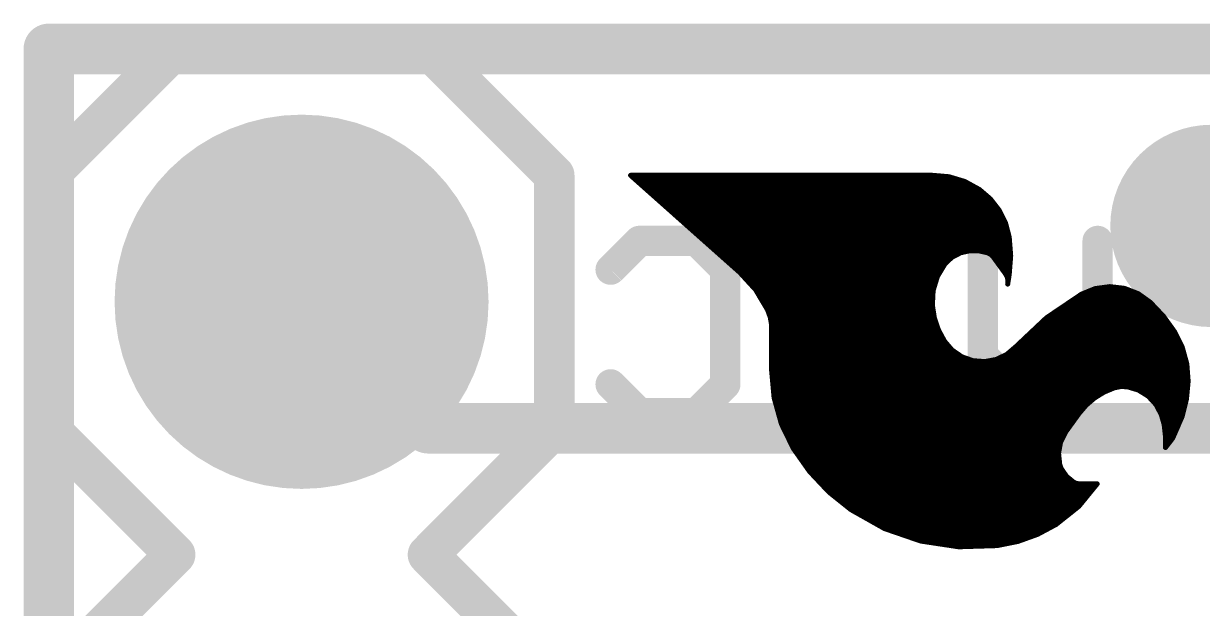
# Model space of a CAD drawing. Extents: x -24.9 to 10.3, y -14 to 10.3.
# Drawn here: x -0.13 to 5.8, y 7.35 to 10.29 of the extents above; entities that cross this region are included whole.
import ezdxf

# ---------------------------------------------------------------- set-up
doc = ezdxf.new("R2010")
doc.units = 0
for name, color, linetype in [('1', 12, 'CONTINUOUS'), ('16', 132, 'CONTINUOUS'), ('17', 110, 'CONTINUOUS'), ('18', 110, 'CONTINUOUS'), ('20', 53, 'CONTINUOUS'), ('21', 41, 'CONTINUOUS'), ('22', 40, 'CONTINUOUS'), ('23', 53, 'CONTINUOUS'), ('51', 53, 'CONTINUOUS')]:
    doc.layers.add(name, color=color, linetype=linetype)

# ---------------------------------------------------------------- blocks, each defined once
blk = doc.blocks.new('RECT')
blk.add_solid([(-0.5, -0.5), (0.5, -0.5), (-0.5, 0.5), (0.5, 0.5)])
blk = doc.blocks.new('ROUNDP')
at = {"const_width": 0.5}
blk.add_lwpolyline([(0, -0.25, 1), (0, 0.25, 1), (0, -0.25)], format="xyb", dxfattribs=at)
blk = doc.blocks.new('ROUNDV')
at = {"const_width": 0.5}
blk.add_lwpolyline([(0, -0.25, 1), (0, 0.25, 1), (0, -0.25)], format="xyb", dxfattribs=at)

msp = doc.modelspace()

# ---------------------------------------------------------------- linework, layer by layer
at = {"layer": '1', "const_width": 0.254}
for points in [[(0, 0), (0, 10.16)], [(0, 10.16), (10.16, 10.16)], [(1.905, 8.255), (1.27, 8.89)], [(6.985, 8.255), (1.905, 8.255)]]:
    msp.add_lwpolyline(points, dxfattribs=at)
at = {"layer": '1', "const_width": 0.127}
for points in [[(0.0635, 10.16, 1), (-0.0635, 10.16)], [(0, 10.2235, 1), (0, 10.0965)], [(1.3149, 8.9349, 1), (1.2251, 8.8451)], [(1.905, 8.3185, 1), (1.905, 8.1915)], [(1.8601, 8.2101, 1), (1.9499, 8.2999)]]:
    msp.add_lwpolyline(points, format="xyb", dxfattribs=at)
at = {"layer": '16', "const_width": 0.254}
for points in [[(0, 0), (0, 10.16)], [(0, 10.16), (10.16, 10.16)]]:
    msp.add_lwpolyline(points, dxfattribs=at)
at = {"layer": '16', "const_width": 0.127}
for points in [[(0.0635, 10.16, 1), (-0.0635, 10.16)], [(0, 10.2235, 1), (0, 10.0965)]]:
    msp.add_lwpolyline(points, format="xyb", dxfattribs=at)
at = {"layer": '20', "const_width": 0.2032}
for points in [[(10.16, 10.16), (0, 10.16)], [(0, 10.16), (0, 0)]]:
    msp.add_lwpolyline(points, dxfattribs=at)
at = {"layer": '20', "const_width": 0.1016}
for points in [[(0, 10.2108, 1), (0, 10.1092)], [(0.0508, 10.16, 1), (-0.0508, 10.16)]]:
    msp.add_lwpolyline(points, format="xyb", dxfattribs=at)
at = {"layer": '21'}
for points, const_width in [([(0, 9.525), (0.635, 10.16)], 0.2032), ([(0.635, 10.16), (1.905, 10.16)], 0.2032), ([(1.905, 10.16), (2.54, 9.525)], 0.2032), ([(0, 8.255), (0, 9.525)], 0.2032), ([(2.54, 9.525), (2.54, 8.255)], 0.2032), ([(4.4399, 9.5249), (2.9235, 9.5249)], 0.0254), ([(2.9235, 9.5249), (3.4722, 9.0373)], 0.0254), ([(2.952, 9.4996), (4.584, 9.4996)], 0.0254), ([(2.9806, 9.4742), (4.6389, 9.4742)], 0.0254), ([(4.523, 9.5179), (4.4399, 9.5249)], 0.0254), ([(4.6029, 9.4939), (4.523, 9.5179)], 0.0254), ([(4.6761, 9.4538), (4.6029, 9.4939)], 0.0254), ([(3.0091, 9.4488), (4.682, 9.4488)], 0.0254), ([(3.0377, 9.4234), (4.7117, 9.4234)], 0.0254), ([(4.7311, 9.4068), (4.6761, 9.4538)], 0.0254), ([(4.7755, 9.3498), (4.7311, 9.4068)], 0.0254), ([(3.0663, 9.398), (4.738, 9.398)], 0.0254), ([(3.0949, 9.3726), (4.7578, 9.3726)], 0.0254), ([(4.8076, 9.285), (4.7755, 9.3498)], 0.0254), ([(3.1235, 9.3472), (4.7768, 9.3472)], 0.0254), ([(3.152, 9.3218), (4.7894, 9.3218)], 0.0254), ([(3.1806, 9.2964), (4.802, 9.2964)], 0.0254), ([(3.2092, 9.271), (4.8113, 9.271)], 0.0254), ([(3.2378, 9.2456), (4.818, 9.2456)], 0.0254), ([(4.826, 9.2151), (4.8076, 9.285)], 0.0254), ([(3.2664, 9.2202), (4.8247, 9.2202)], 0.0254), ([(3.295, 9.1948), (4.8276, 9.1948)], 0.0254), ([(4.8334, 9.1211), (4.826, 9.2151)], 0.0254), ([(3.3235, 9.1694), (4.8296, 9.1694)], 0.0254), ([(3.3521, 9.144), (4.6167, 9.144)], 0.0254), ([(3.3807, 9.1186), (4.5476, 9.1186)], 0.0254), ([(4.5034, 9.0804), (4.5388, 9.1141)], 0.0254), ([(4.5388, 9.1141), (4.5822, 9.1363)], 0.0254), ([(4.5822, 9.1363), (4.6267, 9.1462)], 0.0254), ([(4.6267, 9.1462), (4.6723, 9.1462)], 0.0254), ([(4.6723, 9.1462), (4.7168, 9.1363)], 0.0254), ([(4.6823, 9.144), (4.8316, 9.144)], 0.0254), ([(4.7168, 9.1363), (4.7339, 9.1273)], 0.0254), ([(4.7339, 9.1273), (4.7473, 9.1135)], 0.0254), ([(4.7423, 9.1186), (4.8332, 9.1186)], 0.0254), ([(4.7473, 9.1135), (4.8082, 9.0296)], 0.0254), ([(4.826, 9.0271), (4.8334, 9.1211)], 0.0254), ([(3.4093, 9.0932), (4.5168, 9.0932)], 0.0254), ([(3.4379, 9.0678), (4.4958, 9.0678)], 0.0254), ([(4.4652, 9.017), (4.5034, 9.0804)], 0.0254), ([(4.762, 9.0932), (4.8312, 9.0932)], 0.0254), ([(4.7805, 9.0678), (4.8292, 9.0678)], 0.0254), ([(3.4665, 9.0424), (4.4805, 9.0424)], 0.0254), ([(3.4722, 9.0373), (3.5517, 8.9505)], 0.0254), ([(3.4908, 9.017), (4.4652, 9.017)], 0.0254), ([(4.4436, 8.9462), (4.4652, 9.017)], 0.0254), ([(4.7989, 9.0424), (4.8272, 9.0424)], 0.0254), ([(4.8082, 9.0296), (4.8166, 9.0139)], 0.0254), ([(4.815, 9.017), (4.8244, 9.017)], 0.0254), ([(4.8166, 9.0139), (4.8201, 8.9965)], 0.0254), ([(4.8184, 8.9788), (4.826, 9.0271)], 0.0254), ([(4.8201, 8.9965), (4.8184, 8.9788)], 0.0254), ([(3.5141, 8.9916), (4.4574, 8.9916)], 0.0254), ([(3.5373, 8.9662), (4.4497, 8.9662)], 0.0254), ([(3.5517, 8.9505), (3.6119, 8.8493)], 0.0254), ([(3.5575, 8.9408), (4.4433, 8.9408)], 0.0254), ([(4.4399, 8.8722), (4.4436, 8.9462)], 0.0254), ([(4.8196, 8.9916), (4.8204, 8.9916)], 0.0254), ([(5.2579, 8.956), (5.1892, 8.928)], 0.0254), ([(5.2207, 8.9408), (5.4478, 8.9408)], 0.0254), ([(5.3314, 8.9659), (5.2579, 8.956)], 0.0254), ([(5.4051, 8.9573), (5.3314, 8.9659)], 0.0254), ([(5.4743, 8.9305), (5.4051, 8.9573)], 0.0254), ([(3.5726, 8.9154), (4.442, 8.9154)], 0.0254), ([(3.5877, 8.89), (4.4408, 8.89)], 0.0254), ([(5.1892, 8.928), (5.0134, 8.8094)], 0.0254), ([(5.1329, 8.89), (5.5311, 8.89)], 0.0254), ([(5.1705, 8.9154), (5.4955, 8.9154)], 0.0254), ([(5.5347, 8.8874), (5.4743, 8.9305)], 0.0254), ([(5.6006, 8.8178), (5.5347, 8.8874)], 0.0254), ([(3.6028, 8.8646), (4.4411, 8.8646)], 0.0254), ([(3.6119, 8.8493), (3.6254, 8.8121)], 0.0254), ([(3.6156, 8.8392), (4.4452, 8.8392)], 0.0254), ([(4.45, 8.8089), (4.4399, 8.8722)], 0.0254), ([(5.0576, 8.8392), (5.5803, 8.8392)], 0.0254), ([(5.0952, 8.8646), (5.5563, 8.8646)], 0.0254), ([(5.6566, 8.7401), (5.6006, 8.8178)], 0.0254), ([(3.6247, 8.8138), (4.4492, 8.8138)], 0.0254), ([(3.6254, 8.8121), (3.6322, 8.7731)], 0.0254), ([(3.6295, 8.7884), (4.4569, 8.7884)], 0.0254), ([(3.6322, 8.7731), (3.6322, 8.5445)], 0.0254), ([(3.6322, 8.763), (4.4655, 8.763)], 0.0254), ([(4.4705, 8.7482), (4.45, 8.8089)], 0.0254), ([(5.0134, 8.8094), (4.859, 8.6639)], 0.0254), ([(4.9642, 8.763), (5.6401, 8.763)], 0.0254), ([(4.9911, 8.7884), (5.6218, 8.7884)], 0.0254), ([(5.0199, 8.8138), (5.6035, 8.8138)], 0.0254), ([(3.6322, 8.7376), (4.4762, 8.7376)], 0.0254), ([(3.6322, 8.7122), (4.4899, 8.7122)], 0.0254), ([(4.5009, 8.6918), (4.4705, 8.7482)], 0.0254), ([(4.9103, 8.7122), (5.6705, 8.7122)], 0.0254), ([(4.9372, 8.7376), (5.6578, 8.7376)], 0.0254), ([(5.6954, 8.6621), (5.6566, 8.7401)], 0.0254), ([(3.6322, 8.6868), (4.5052, 8.6868)], 0.0254), ([(3.6322, 8.6614), (4.527, 8.6614)], 0.0254), ([(4.5394, 8.647), (4.5009, 8.6918)], 0.0254), ([(4.5881, 8.6136), (4.5394, 8.647)], 0.0254), ([(4.859, 8.6639), (4.8141, 8.6256)], 0.0254), ([(4.8561, 8.6614), (5.6956, 8.6614)], 0.0254), ([(4.8833, 8.6868), (5.6831, 8.6868)], 0.0254), ([(5.7186, 8.5781), (5.6954, 8.6621)], 0.0254), ([(3.6322, 8.636), (4.5554, 8.636)], 0.0254), ([(3.6322, 8.6106), (4.5966, 8.6106)], 0.0254), ([(3.6322, 8.5852), (5.7166, 8.5852)], 0.0254), ([(4.6438, 8.594), (4.5881, 8.6136)], 0.0254), ([(4.7027, 8.5894), (4.6438, 8.594)], 0.0254), ([(4.7607, 8.6001), (4.7027, 8.5894)], 0.0254), ([(4.8141, 8.6256), (4.7607, 8.6001)], 0.0254), ([(4.7827, 8.6106), (5.7096, 8.6106)], 0.0254), ([(4.8263, 8.636), (5.7026, 8.636)], 0.0254), ([(5.7252, 8.4912), (5.7186, 8.5781)], 0.0254), ([(3.6322, 8.5598), (5.72, 8.5598)], 0.0254), ([(3.6322, 8.5445), (3.6446, 8.4082)], 0.0254), ([(3.6331, 8.5344), (5.7219, 8.5344)], 0.0254), ([(3.6354, 8.509), (5.7238, 8.509)], 0.0254), ([(3.6377, 8.4836), (5.7245, 8.4836)], 0.0254), ([(5.3543, 8.4581), (5.387, 8.4646)], 0.0254), ([(5.387, 8.4646), (5.4204, 8.4632)], 0.0254), ([(5.4204, 8.4632), (5.4754, 8.4466)], 0.0254), ([(5.7167, 8.4012), (5.7252, 8.4912)], 0.0254), ([(3.6401, 8.4582), (5.3548, 8.4582)], 0.0254), ([(3.6424, 8.4328), (5.2966, 8.4328)], 0.0254), ([(3.6446, 8.4082), (3.6814, 8.2763)], 0.0254), ([(3.6448, 8.4074), (5.2555, 8.4074)], 0.0254), ([(5.2129, 8.371), (5.2553, 8.4073)], 0.0254), ([(5.2553, 8.4073), (5.3028, 8.4366)], 0.0254), ([(5.3028, 8.4366), (5.3543, 8.4581)], 0.0254), ([(5.437, 8.4582), (5.7221, 8.4582)], 0.0254), ([(5.4754, 8.4466), (5.5243, 8.4163)], 0.0254), ([(5.4977, 8.4328), (5.7197, 8.4328)], 0.0254), ([(5.5243, 8.4163), (5.5635, 8.3743)], 0.0254), ([(5.5326, 8.4074), (5.7172, 8.4074)], 0.0254), ([(5.6947, 8.3134), (5.7167, 8.4012)], 0.0254), ([(0, 8.255), (0.635, 7.62)], 0.2032), ([(1.905, 7.62), (2.54, 8.255)], 0.2032), ([(3.6519, 8.382), (5.2258, 8.382)], 0.0254), ([(3.659, 8.3566), (5.2006, 8.3566)], 0.0254), ([(5.1765, 8.3286), (5.2129, 8.371)], 0.0254), ([(5.5563, 8.382), (5.7119, 8.382)], 0.0254), ([(5.5635, 8.3743), (5.5905, 8.3235)], 0.0254), ([(5.5729, 8.3566), (5.7055, 8.3566)], 0.0254), ([(3.6661, 8.3312), (5.1787, 8.3312)], 0.0254), ([(3.6732, 8.3058), (5.16, 8.3058)], 0.0254), ([(5.1105, 8.2372), (5.1765, 8.3286)], 0.0254), ([(5.5864, 8.3312), (5.6992, 8.3312)], 0.0254), ([(5.5905, 8.3235), (5.605, 8.2723)], 0.0254), ([(5.5955, 8.3058), (5.6913, 8.3058)], 0.0254), ([(5.6693, 8.2549), (5.6845, 8.2905)], 0.0254), ([(5.6845, 8.2905), (5.6947, 8.3134)], 0.0254), ([(3.6803, 8.2804), (5.1417, 8.2804)], 0.0254), ([(3.6814, 8.2763), (3.7414, 8.1533)], 0.0254), ([(3.6918, 8.255), (5.1234, 8.255)], 0.0254), ([(3.7042, 8.2296), (5.1066, 8.2296)], 0.0254), ([(5.0843, 8.1859), (5.1105, 8.2372)], 0.0254), ([(5.6027, 8.2804), (5.6802, 8.2804)], 0.0254), ([(5.605, 8.2723), (5.6109, 8.2194)], 0.0254), ([(5.6069, 8.255), (5.6693, 8.255)], 0.0254), ([(5.6098, 8.2296), (5.6582, 8.2296)], 0.0254), ([(5.6472, 8.2045), (5.6693, 8.2549)], 0.0254), ([(3.7166, 8.2042), (5.0936, 8.2042)], 0.0254), ([(3.729, 8.1788), (5.083, 8.1788)], 0.0254), ([(5.0739, 8.1293), (5.0843, 8.1859)], 0.0254), ([(5.6109, 8.2194), (5.6109, 8.1584)], 0.0254), ([(5.6109, 8.2042), (5.647, 8.2042)], 0.0254), ([(5.6109, 8.1788), (5.6272, 8.1788)], 0.0254), ([(5.6134, 8.161), (5.6472, 8.2045)], 0.0254), ([(3.7414, 8.1534), (5.0783, 8.1534)], 0.0254), ([(3.7414, 8.1533), (3.8231, 8.0376)], 0.0254), ([(3.7593, 8.128), (5.074, 8.128)], 0.0254), ([(5.08, 8.0721), (5.0739, 8.1293)], 0.0254), ([(5.6109, 8.1585), (5.6134, 8.161)], 0.0254), ([(5.6109, 8.1584), (5.6109, 8.1585)], 0.0254), ([(3.7772, 8.1026), (5.0767, 8.1026)], 0.0254), ([(3.7951, 8.0772), (5.0795, 8.0772)], 0.0254), ([(3.8131, 8.0518), (5.0876, 8.0518)], 0.0254), ([(5.0876, 8.0517), (5.08, 8.0721)], 0.0254), ([(5.1144, 8.0128), (5.0876, 8.0517)], 0.0254), ([(3.8231, 8.0376), (3.9203, 7.9344)], 0.0254), ([(3.8336, 8.0264), (5.105, 8.0264)], 0.0254), ([(3.8576, 8.001), (5.1291, 8.001)], 0.0254), ([(5.1511, 7.9832), (5.1144, 8.0128)], 0.0254), ([(3.8815, 7.9756), (5.1784, 7.9756)], 0.0254), ([(3.9055, 7.9502), (5.2473, 7.9502)], 0.0254), ([(3.9203, 7.9344), (4.031, 7.846)], 0.0254), ([(5.1646, 7.9775), (5.1511, 7.9832)], 0.0254), ([(5.1791, 7.9755), (5.1646, 7.9775)], 0.0254), ([(5.1759, 7.8629), (5.268, 7.9755)], 0.0254), ([(5.268, 7.9755), (5.1791, 7.9755)], 0.0254), ([(3.9324, 7.9248), (5.2265, 7.9248)], 0.0254), ([(3.9642, 7.8994), (5.2058, 7.8994)], 0.0254), ([(3.996, 7.874), (5.185, 7.874)], 0.0254), ([(4.0277, 7.8486), (5.1579, 7.8486)], 0.0254), ([(4.031, 7.846), (4.1991, 7.7513)], 0.0254), ([(4.0715, 7.8232), (5.1261, 7.8232)], 0.0254), ([(5.0622, 7.7723), (5.1759, 7.8629)], 0.0254), ([(4.1166, 7.7978), (5.0942, 7.7978)], 0.0254), ([(4.1617, 7.7724), (5.0623, 7.7724)], 0.0254), ([(4.1991, 7.7513), (4.3815, 7.6885)], 0.0254), ([(4.9688, 7.7222), (5.0622, 7.7723)], 0.0254), ([(0, 6.985), (0.635, 7.62)], 0.2032), ([(1.905, 7.62), (2.54, 6.985)], 0.2032), ([(4.2116, 7.747), (5.0151, 7.747)], 0.0254), ([(4.2854, 7.7216), (4.9672, 7.7216)], 0.0254), ([(4.3592, 7.6962), (4.8964, 7.6962)], 0.0254), ([(4.3815, 7.6885), (4.5722, 7.6597)], 0.0254), ([(4.869, 7.6864), (4.9688, 7.7222)], 0.0254), ([(4.4986, 7.6708), (4.7907, 7.6708)], 0.0254), ([(4.5722, 7.6597), (4.765, 7.6657)], 0.0254), ([(4.765, 7.6657), (4.869, 7.6864)], 0.0254)]:
    msp.add_lwpolyline(points, dxfattribs=dict(at, const_width=const_width))
for points, const_width in [([(0.635, 10.2108, 1), (0.635, 10.1092)], 0.1016), ([(0.6709, 10.1241, 1), (0.5991, 10.1959)], 0.1016), ([(1.9409, 10.1959, 1), (1.8691, 10.1241)], 0.1016), ([(1.905, 10.1092, 1), (1.905, 10.2108)], 0.1016), ([(0.0508, 9.525, 1), (-0.0508, 9.525)], 0.1016), ([(-0.0359, 9.5609, 1), (0.0359, 9.4891)], 0.1016), ([(2.5908, 9.525, 1), (2.4892, 9.525)], 0.1016), ([(2.5041, 9.4891, 1), (2.5759, 9.5609)], 0.1016), ([(2.9235, 9.5313, 1), (2.9235, 9.5186)], 0.0127), ([(4.4399, 9.5186, 1), (4.4399, 9.5313)], 0.0127), ([(2.9277, 9.5296, 1), (2.9193, 9.5202)], 0.0127), ([(2.952, 9.506, 1), (2.952, 9.4933)], 0.0127), ([(2.9806, 9.4805, 1), (2.9806, 9.4679)], 0.0127), ([(4.4404, 9.5312, 1), (4.4394, 9.5186)], 0.0127), ([(4.5249, 9.524, 1), (4.5212, 9.5119)], 0.0127), ([(4.5225, 9.5116, 1), (4.5236, 9.5243)], 0.0127), ([(4.584, 9.4933, 1), (4.584, 9.506)], 0.0127), ([(4.606, 9.4995, 1), (4.5999, 9.4883)], 0.0127), ([(4.6011, 9.4878, 1), (4.6048, 9.5)], 0.0127), ([(4.6389, 9.4679, 1), (4.6389, 9.4805)], 0.0127), ([(3.0091, 9.4551, 1), (3.0091, 9.4425)], 0.0127), ([(3.0377, 9.4298, 1), (3.0377, 9.4171)], 0.0127), ([(4.6802, 9.4586, 1), (4.672, 9.449)], 0.0127), ([(4.673, 9.4482, 1), (4.6792, 9.4594)], 0.0127), ([(4.682, 9.4425, 1), (4.682, 9.4551)], 0.0127), ([(4.7117, 9.4171, 1), (4.7117, 9.4298)], 0.0127), ([(4.7361, 9.4107, 1), (4.7261, 9.4029)], 0.0127), ([(3.0663, 9.4043, 1), (3.0663, 9.3917)], 0.0127), ([(3.0949, 9.3789, 1), (3.0949, 9.3663)], 0.0127), ([(3.1235, 9.3536, 1), (3.1235, 9.3409)], 0.0127), ([(4.727, 9.402, 1), (4.7352, 9.4117)], 0.0127), ([(4.738, 9.3917, 1), (4.738, 9.4043)], 0.0127), ([(4.7578, 9.3663, 1), (4.7578, 9.3789)], 0.0127), ([(4.7812, 9.3526, 1), (4.7698, 9.347)], 0.0127), ([(4.7705, 9.3459, 1), (4.7805, 9.3537)], 0.0127), ([(4.7768, 9.3409, 1), (4.7768, 9.3536)], 0.0127), ([(3.152, 9.3281, 1), (3.152, 9.3155)], 0.0127), ([(3.1806, 9.3027, 1), (3.1806, 9.2901)], 0.0127), ([(4.7894, 9.3155, 1), (4.7894, 9.3281)], 0.0127), ([(4.802, 9.2901, 1), (4.802, 9.3027)], 0.0127), ([(3.2092, 9.2774, 1), (3.2092, 9.2647)], 0.0127), ([(3.2378, 9.2519, 1), (3.2378, 9.2393)], 0.0127), ([(4.8137, 9.2866, 1), (4.8014, 9.2834)], 0.0127), ([(4.8019, 9.2822, 1), (4.8133, 9.2878)], 0.0127), ([(4.8113, 9.2647, 1), (4.8113, 9.2774)], 0.0127), ([(4.818, 9.2393, 1), (4.818, 9.2519)], 0.0127), ([(3.2664, 9.2265, 1), (3.2664, 9.2139)], 0.0127), ([(3.295, 9.2012, 1), (3.295, 9.1885)], 0.0127), ([(4.8323, 9.2156, 1), (4.8197, 9.2146)], 0.0127), ([(4.8199, 9.2135, 1), (4.8321, 9.2167)], 0.0127), ([(4.8247, 9.2139, 1), (4.8247, 9.2265)], 0.0127), ([(4.8276, 9.1885, 1), (4.8276, 9.2012)], 0.0127), ([(3.3235, 9.1758, 1), (3.3235, 9.1631)], 0.0127), ([(3.3521, 9.1503, 1), (3.3521, 9.1377)], 0.0127), ([(3.3807, 9.125, 1), (3.3807, 9.1123)], 0.0127), ([(4.5359, 9.1197, 1), (4.5416, 9.1084)], 0.0127), ([(4.5431, 9.1095, 1), (4.5344, 9.1187)], 0.0127), ([(4.5476, 9.1123, 1), (4.5476, 9.125)], 0.0127), ([(4.5808, 9.1425, 1), (4.5836, 9.1301)], 0.0127), ([(4.5851, 9.1306, 1), (4.5793, 9.142)], 0.0127), ([(4.6167, 9.1377, 1), (4.6167, 9.1503)], 0.0127), ([(4.6267, 9.1526, 1), (4.6267, 9.1399)], 0.0127), ([(4.6281, 9.14, 1), (4.6253, 9.1524)], 0.0127), ([(4.6737, 9.1524, 1), (4.6709, 9.14)], 0.0127), ([(4.6723, 9.1399, 1), (4.6723, 9.1526)], 0.0127), ([(4.6823, 9.1503, 1), (4.6823, 9.1377)], 0.0127), ([(4.7198, 9.1419, 1), (4.7138, 9.1307)], 0.0127), ([(4.7154, 9.1301, 1), (4.7182, 9.1425)], 0.0127), ([(4.7384, 9.1317, 1), (4.7293, 9.1229)], 0.0127), ([(4.7309, 9.1217, 1), (4.7368, 9.1329)], 0.0127), ([(4.7423, 9.125, 1), (4.7423, 9.1123)], 0.0127), ([(4.7524, 9.1172, 1), (4.7422, 9.1098)], 0.0127), ([(4.7428, 9.1091, 1), (4.7518, 9.1179)], 0.0127), ([(4.8397, 9.1206, 1), (4.827, 9.1216)], 0.0127), ([(4.827, 9.1206, 1), (4.8397, 9.1216)], 0.0127), ([(4.8296, 9.1631, 1), (4.8296, 9.1758)], 0.0127), ([(4.8316, 9.1377, 1), (4.8316, 9.1503)], 0.0127), ([(4.8332, 9.1123, 1), (4.8332, 9.125)], 0.0127), ([(3.4093, 9.0996, 1), (3.4093, 9.0869)], 0.0127), ([(3.4379, 9.0741, 1), (3.4379, 9.0615)], 0.0127), ([(4.4958, 9.0615, 1), (4.4958, 9.0741)], 0.0127), ([(4.499, 9.085, 1), (4.5078, 9.0758)], 0.0127), ([(4.5088, 9.0771, 1), (4.498, 9.0837)], 0.0127), ([(4.5168, 9.0869, 1), (4.5168, 9.0996)], 0.0127), ([(4.762, 9.0996, 1), (4.762, 9.0869)], 0.0127), ([(4.7805, 9.0741, 1), (4.7805, 9.0615)], 0.0127), ([(4.8292, 9.0615, 1), (4.8292, 9.0741)], 0.0127), ([(4.8312, 9.0869, 1), (4.8312, 9.0996)], 0.0127), ([(3.4665, 9.0488, 1), (3.4665, 9.0361)], 0.0127), ([(3.4769, 9.0416, 1), (3.4675, 9.033)], 0.0127), ([(3.468, 9.0326, 1), (3.4764, 9.042)], 0.0127), ([(3.4908, 9.0234, 1), (3.4908, 9.0107)], 0.0127), ([(4.4597, 9.0203, 1), (4.4706, 9.0137)], 0.0127), ([(4.4713, 9.0151, 1), (4.4591, 9.0188)], 0.0127), ([(4.4652, 9.0107, 1), (4.4652, 9.0234)], 0.0127), ([(4.4805, 9.0361, 1), (4.4805, 9.0488)], 0.0127), ([(4.7989, 9.0488, 1), (4.7989, 9.0361)], 0.0127), ([(4.8138, 9.0326, 1), (4.8026, 9.0266)], 0.0127), ([(4.8031, 9.0259, 1), (4.8133, 9.0333)], 0.0127), ([(4.815, 9.0234, 1), (4.815, 9.0107)], 0.0127), ([(4.8228, 9.0152, 1), (4.8104, 9.0127)], 0.0127), ([(4.811, 9.0109, 1), (4.8222, 9.0169)], 0.0127), ([(4.8264, 8.9959, 1), (4.8138, 8.9971)], 0.0127), ([(4.8323, 9.0261, 1), (4.8197, 9.0281)], 0.0127), ([(4.8197, 9.0276, 1), (4.8323, 9.0266)], 0.0127), ([(4.8244, 9.0107, 1), (4.8244, 9.0234)], 0.0127), ([(4.8272, 9.0361, 1), (4.8272, 9.0488)], 0.0127), ([(3.5141, 8.9979, 1), (3.5141, 8.9853)], 0.0127), ([(3.5373, 8.9726, 1), (3.5373, 8.9599)], 0.0127), ([(3.5572, 8.9537, 1), (3.5463, 8.9473)], 0.0127), ([(3.5471, 8.9462, 1), (3.5564, 8.9548)], 0.0127), ([(3.5575, 8.9472, 1), (3.5575, 8.9345)], 0.0127), ([(4.4499, 8.9458, 1), (4.4372, 8.9465)], 0.0127), ([(4.4375, 8.948, 1), (4.4496, 8.9443)], 0.0127), ([(4.4433, 8.9345, 1), (4.4433, 8.9472)], 0.0127), ([(4.4497, 8.9599, 1), (4.4497, 8.9726)], 0.0127), ([(4.4574, 8.9853, 1), (4.4574, 8.9979)], 0.0127), ([(4.8121, 8.9798, 1), (4.8247, 8.9778)], 0.0127), ([(4.8121, 8.9794, 1), (4.8247, 8.9782)], 0.0127), ([(4.8196, 8.9979, 1), (4.8196, 8.9853)], 0.0127), ([(4.8139, 8.9952, 1), (4.8263, 8.9978)], 0.0127), ([(4.8204, 8.9853, 1), (4.8204, 8.9979)], 0.0127), ([(5.2207, 8.9472, 1), (5.2207, 8.9345)], 0.0127), ([(5.2571, 8.9623, 1), (5.2588, 8.9497)], 0.0127), ([(5.2603, 8.9501, 1), (5.2555, 8.9618)], 0.0127), ([(5.3322, 8.9722, 1), (5.3307, 8.9596)], 0.0127), ([(5.3323, 8.9596, 1), (5.3306, 8.9722)], 0.0127), ([(5.4074, 8.9632, 1), (5.4028, 8.9513)], 0.0127), ([(5.4044, 8.951, 1), (5.4059, 8.9636)], 0.0127), ([(5.4478, 8.9345, 1), (5.4478, 8.9472)], 0.0127), ([(3.5726, 8.9217, 1), (3.5726, 8.9091)], 0.0127), ([(3.5877, 8.8963, 1), (3.5877, 8.8837)], 0.0127), ([(4.4408, 8.8837, 1), (4.4408, 8.8963)], 0.0127), ([(4.442, 8.9091, 1), (4.442, 8.9217)], 0.0127), ([(5.1329, 8.8963, 1), (5.1329, 8.8837)], 0.0127), ([(5.1705, 8.9217, 1), (5.1705, 8.9091)], 0.0127), ([(5.1868, 8.9339, 1), (5.1916, 8.9221)], 0.0127), ([(5.1928, 8.9227, 1), (5.1856, 8.9333)], 0.0127), ([(5.478, 8.9357, 1), (5.4706, 8.9254)], 0.0127), ([(5.472, 8.9246, 1), (5.4766, 8.9365)], 0.0127), ([(5.4955, 8.9091, 1), (5.4955, 8.9217)], 0.0127), ([(5.5393, 8.8918, 1), (5.5301, 8.883)], 0.0127), ([(5.531, 8.8822, 1), (5.5384, 8.8926)], 0.0127), ([(5.5311, 8.8837, 1), (5.5311, 8.8963)], 0.0127), ([(3.6028, 8.871, 1), (3.6028, 8.8583)], 0.0127), ([(3.6179, 8.8515, 1), (3.6059, 8.8471)], 0.0127), ([(3.6064, 8.8461, 1), (3.6174, 8.8525)], 0.0127), ([(3.6156, 8.8455, 1), (3.6156, 8.8329)], 0.0127), ([(4.4462, 8.8732, 1), (4.4336, 8.8712)], 0.0127), ([(4.4336, 8.8725, 1), (4.4462, 8.8719)], 0.0127), ([(4.4411, 8.8583, 1), (4.4411, 8.871)], 0.0127), ([(4.4452, 8.8329, 1), (4.4452, 8.8455)], 0.0127), ([(5.0576, 8.8455, 1), (5.0576, 8.8329)], 0.0127), ([(5.0952, 8.871, 1), (5.0952, 8.8583)], 0.0127), ([(5.5563, 8.8583, 1), (5.5563, 8.871)], 0.0127), ([(5.5803, 8.8329, 1), (5.5803, 8.8455)], 0.0127), ([(5.6057, 8.8215, 1), (5.5954, 8.8141)], 0.0127), ([(5.5959, 8.8134, 1), (5.6052, 8.8222)], 0.0127), ([(3.6247, 8.8201, 1), (3.6247, 8.8075)], 0.0127), ([(3.6316, 8.8132, 1), (3.6191, 8.811)], 0.0127), ([(3.6194, 8.8099, 1), (3.6313, 8.8142)], 0.0127), ([(3.6295, 8.7948, 1), (3.6295, 8.7821)], 0.0127), ([(3.6385, 8.7731, 1), (3.6259, 8.7731)], 0.0127), ([(3.6259, 8.772, 1), (3.6385, 8.7742)], 0.0127), ([(3.6322, 8.7693, 1), (3.6322, 8.7567)], 0.0127), ([(4.456, 8.8109, 1), (4.444, 8.8069)], 0.0127), ([(4.4437, 8.8079, 1), (4.4562, 8.8099)], 0.0127), ([(4.4492, 8.8075, 1), (4.4492, 8.8201)], 0.0127), ([(4.4569, 8.7821, 1), (4.4569, 8.7948)], 0.0127), ([(4.4655, 8.7567, 1), (4.4655, 8.7693)], 0.0127), ([(4.9642, 8.7693, 1), (4.9642, 8.7567)], 0.0127), ([(4.9911, 8.7948, 1), (4.9911, 8.7821)], 0.0127), ([(5.0098, 8.8146, 1), (5.0169, 8.8041)], 0.0127), ([(5.0177, 8.8048, 1), (5.009, 8.814)], 0.0127), ([(5.0199, 8.8201, 1), (5.0199, 8.8075)], 0.0127), ([(5.6035, 8.8075, 1), (5.6035, 8.8201)], 0.0127), ([(5.6218, 8.7821, 1), (5.6218, 8.7948)], 0.0127), ([(5.6401, 8.7567, 1), (5.6401, 8.7693)], 0.0127), ([(3.6322, 8.7439, 1), (3.6322, 8.7313)], 0.0127), ([(3.6322, 8.7186, 1), (3.6322, 8.7059)], 0.0127), ([(4.4761, 8.7512, 1), (4.4649, 8.7452)], 0.0127), ([(4.4645, 8.7462, 1), (4.4765, 8.7502)], 0.0127), ([(4.4762, 8.7313, 1), (4.4762, 8.7439)], 0.0127), ([(4.4899, 8.7059, 1), (4.4899, 8.7186)], 0.0127), ([(4.9103, 8.7186, 1), (4.9103, 8.7059)], 0.0127), ([(4.9372, 8.7439, 1), (4.9372, 8.7313)], 0.0127), ([(5.6623, 8.7429, 1), (5.6509, 8.7373)], 0.0127), ([(5.6514, 8.7364, 1), (5.6618, 8.7438)], 0.0127), ([(5.6578, 8.7313, 1), (5.6578, 8.7439)], 0.0127), ([(5.6705, 8.7059, 1), (5.6705, 8.7186)], 0.0127), ([(3.6322, 8.6677, 1), (3.6322, 8.6551)], 0.0127), ([(3.6322, 8.6931, 1), (3.6322, 8.6805)], 0.0127), ([(4.5057, 8.6959, 1), (4.4961, 8.6877)], 0.0127), ([(4.4953, 8.6888, 1), (4.5065, 8.6948)], 0.0127), ([(4.5052, 8.6805, 1), (4.5052, 8.6931)], 0.0127), ([(4.527, 8.6551, 1), (4.527, 8.6677)], 0.0127), ([(4.5429, 8.6522, 1), (4.5358, 8.6417)], 0.0127), ([(4.5345, 8.6428, 1), (4.5442, 8.6511)], 0.0127), ([(4.8561, 8.6677, 1), (4.8561, 8.6551)], 0.0127), ([(4.8546, 8.6685, 1), (4.8634, 8.6593)], 0.0127), ([(4.8631, 8.6591, 1), (4.8549, 8.6687)], 0.0127), ([(4.8833, 8.6931, 1), (4.8833, 8.6805)], 0.0127), ([(5.6831, 8.6805, 1), (5.6831, 8.6931)], 0.0127), ([(5.7015, 8.6638, 1), (5.6893, 8.6604)], 0.0127), ([(5.6897, 8.6593, 1), (5.7011, 8.6649)], 0.0127), ([(5.6956, 8.6551, 1), (5.6956, 8.6677)], 0.0127), ([(3.6322, 8.6424, 1), (3.6322, 8.6297)], 0.0127), ([(3.6322, 8.6169, 1), (3.6322, 8.6043)], 0.0127), ([(3.6322, 8.5915, 1), (3.6322, 8.5789)], 0.0127), ([(4.5554, 8.6297, 1), (4.5554, 8.6424)], 0.0127), ([(4.5902, 8.6196, 1), (4.586, 8.6076)], 0.0127), ([(4.5845, 8.6084, 1), (4.5917, 8.6188)], 0.0127), ([(4.5966, 8.6043, 1), (4.5966, 8.6169)], 0.0127), ([(4.6443, 8.6003, 1), (4.6433, 8.5876)], 0.0127), ([(4.6417, 8.588, 1), (4.6459, 8.5999)], 0.0127), ([(4.7015, 8.5956, 1), (4.7038, 8.5831)], 0.0127), ([(4.7022, 8.583, 1), (4.7032, 8.5957)], 0.0127), ([(4.758, 8.6059, 1), (4.7635, 8.5944)], 0.0127), ([(4.7619, 8.5939, 1), (4.7596, 8.6064)], 0.0127), ([(4.7827, 8.6169, 1), (4.7827, 8.6043)], 0.0127), ([(4.8099, 8.6304, 1), (4.8182, 8.6207)], 0.0127), ([(4.8168, 8.6198, 1), (4.8113, 8.6313)], 0.0127), ([(4.8263, 8.6424, 1), (4.8263, 8.6297)], 0.0127), ([(5.7026, 8.6297, 1), (5.7026, 8.6424)], 0.0127), ([(5.7096, 8.6043, 1), (5.7096, 8.6169)], 0.0127), ([(5.7249, 8.5786, 1), (5.7122, 8.5776)], 0.0127), ([(5.7166, 8.5789, 1), (5.7166, 8.5915)], 0.0127), ([(3.6322, 8.5662, 1), (3.6322, 8.5535)], 0.0127), ([(3.6385, 8.5451, 1), (3.6259, 8.5439)], 0.0127), ([(3.6259, 8.5445, 1), (3.6385, 8.5445)], 0.0127), ([(3.6331, 8.5407, 1), (3.6331, 8.5281)], 0.0127), ([(5.7125, 8.5764, 1), (5.7247, 8.5798)], 0.0127), ([(5.72, 8.5535, 1), (5.72, 8.5662)], 0.0127), ([(5.7219, 8.5281, 1), (5.7219, 8.5407)], 0.0127), ([(3.6354, 8.5153, 1), (3.6354, 8.5027)], 0.0127), ([(3.6377, 8.49, 1), (3.6377, 8.4773)], 0.0127), ([(5.3873, 8.471, 1), (5.3868, 8.4583)], 0.0127), ([(5.3883, 8.4584, 1), (5.3858, 8.4708)], 0.0127), ([(5.4222, 8.4693, 1), (5.4186, 8.4571)], 0.0127), ([(5.4201, 8.4569, 1), (5.4207, 8.4695)], 0.0127), ([(5.7315, 8.4906, 1), (5.7189, 8.4918)], 0.0127), ([(5.7189, 8.4907, 1), (5.7315, 8.4917)], 0.0127), ([(5.7238, 8.5027, 1), (5.7238, 8.5153)], 0.0127), ([(5.7245, 8.4773, 1), (5.7245, 8.49)], 0.0127), ([(3.6401, 8.4645, 1), (3.6401, 8.4519)], 0.0127), ([(3.6424, 8.4391, 1), (3.6424, 8.4265)], 0.0127), ([(3.6507, 8.4099, 1), (3.6385, 8.4065)], 0.0127), ([(3.6383, 8.4076, 1), (3.6509, 8.4088)], 0.0127), ([(3.6448, 8.4138, 1), (3.6448, 8.4011)], 0.0127), ([(5.252, 8.4127, 1), (5.2586, 8.4019)], 0.0127), ([(5.2594, 8.4025, 1), (5.2512, 8.4121)], 0.0127), ([(5.2555, 8.4011, 1), (5.2555, 8.4138)], 0.0127), ([(5.3003, 8.4425, 1), (5.3052, 8.4308)], 0.0127), ([(5.2966, 8.4265, 1), (5.2966, 8.4391)], 0.0127), ([(5.3061, 8.4312, 1), (5.2995, 8.442)], 0.0127), ([(5.3531, 8.4643, 1), (5.3555, 8.4519)], 0.0127), ([(5.3567, 8.4522, 1), (5.3519, 8.464)], 0.0127), ([(5.3548, 8.4519, 1), (5.3548, 8.4645)], 0.0127), ([(5.437, 8.4645, 1), (5.437, 8.4519)], 0.0127), ([(5.4788, 8.452, 1), (5.4721, 8.4412)], 0.0127), ([(5.4736, 8.4405, 1), (5.4773, 8.4527)], 0.0127), ([(5.4977, 8.4391, 1), (5.4977, 8.4265)], 0.0127), ([(5.5289, 8.4206, 1), (5.5196, 8.4119)], 0.0127), ([(5.5209, 8.4109, 1), (5.5276, 8.4217)], 0.0127), ([(5.5326, 8.4138, 1), (5.5326, 8.4011)], 0.0127), ([(5.7228, 8.3996, 1), (5.7105, 8.4027)], 0.0127), ([(5.7172, 8.4011, 1), (5.7172, 8.4138)], 0.0127), ([(5.7197, 8.4265, 1), (5.7197, 8.4391)], 0.0127), ([(5.7221, 8.4519, 1), (5.7221, 8.4645)], 0.0127), ([(0.0359, 8.2909, 1), (-0.0359, 8.2191)], 0.1016), ([(2.5759, 8.2191, 1), (2.5041, 8.2909)], 0.1016), ([(3.6519, 8.3883, 1), (3.6519, 8.3757)], 0.0127), ([(3.659, 8.3629, 1), (3.659, 8.3503)], 0.0127), ([(5.2006, 8.3503, 1), (5.2006, 8.3629)], 0.0127), ([(5.2088, 8.3758, 1), (5.217, 8.3661)], 0.0127), ([(5.2177, 8.3668, 1), (5.2081, 8.3751)], 0.0127), ([(5.2258, 8.3757, 1), (5.2258, 8.3883)], 0.0127), ([(5.5563, 8.3883, 1), (5.5563, 8.3757)], 0.0127), ([(5.5691, 8.3772, 1), (5.5579, 8.3713)], 0.0127), ([(5.5589, 8.3699, 1), (5.5682, 8.3786)], 0.0127), ([(5.5729, 8.3629, 1), (5.5729, 8.3503)], 0.0127), ([(5.7055, 8.3503, 1), (5.7055, 8.3629)], 0.0127), ([(5.7103, 8.4018, 1), (5.723, 8.4005)], 0.0127), ([(5.7119, 8.3757, 1), (5.7119, 8.3883)], 0.0127), ([(-0.0508, 8.255, 1), (0.0508, 8.255)], 0.1016), ([(2.4892, 8.255, 1), (2.5908, 8.255)], 0.1016), ([(3.6661, 8.3376, 1), (3.6661, 8.3249)], 0.0127), ([(3.6732, 8.3121, 1), (3.6732, 8.2995)], 0.0127), ([(5.16, 8.2995, 1), (5.16, 8.3121)], 0.0127), ([(5.1717, 8.3327, 1), (5.1813, 8.3245)], 0.0127), ([(5.1816, 8.3249, 1), (5.1714, 8.3323)], 0.0127), ([(5.1787, 8.3249, 1), (5.1787, 8.3376)], 0.0127), ([(5.5864, 8.3376, 1), (5.5864, 8.3249)], 0.0127), ([(5.5966, 8.3252, 1), (5.5844, 8.3218)], 0.0127), ([(5.5849, 8.3205, 1), (5.5961, 8.3265)], 0.0127), ([(5.5955, 8.3121, 1), (5.5955, 8.2995)], 0.0127), ([(5.6787, 8.2931, 1), (5.6903, 8.2879)], 0.0127), ([(5.6903, 8.288, 1), (5.6787, 8.293)], 0.0127), ([(5.6885, 8.3149, 1), (5.7009, 8.3119)], 0.0127), ([(5.7005, 8.3108, 1), (5.6889, 8.316)], 0.0127), ([(5.6913, 8.2995, 1), (5.6913, 8.3121)], 0.0127), ([(5.6992, 8.3249, 1), (5.6992, 8.3376)], 0.0127), ([(3.6803, 8.2867, 1), (3.6803, 8.2741)], 0.0127), ([(3.6871, 8.2791, 1), (3.6757, 8.2736)], 0.0127), ([(3.6753, 8.2746, 1), (3.6875, 8.278)], 0.0127), ([(3.6918, 8.2614, 1), (3.6918, 8.2487)], 0.0127), ([(3.7042, 8.2359, 1), (3.7042, 8.2233)], 0.0127), ([(5.1054, 8.2409, 1), (5.1156, 8.2335)], 0.0127), ([(5.1162, 8.2343, 1), (5.1048, 8.2401)], 0.0127), ([(5.1066, 8.2233, 1), (5.1066, 8.2359)], 0.0127), ([(5.1234, 8.2487, 1), (5.1234, 8.2614)], 0.0127), ([(5.1417, 8.2741, 1), (5.1417, 8.2867)], 0.0127), ([(5.6027, 8.2867, 1), (5.6027, 8.2741)], 0.0127), ([(5.6113, 8.273, 1), (5.5987, 8.2716)], 0.0127), ([(5.5989, 8.2706, 1), (5.6111, 8.274)], 0.0127), ([(5.6069, 8.2614, 1), (5.6069, 8.2487)], 0.0127), ([(5.6098, 8.2359, 1), (5.6098, 8.2233)], 0.0127), ([(5.6582, 8.2233, 1), (5.6582, 8.2359)], 0.0127), ([(5.6635, 8.2574, 1), (5.6751, 8.2524)], 0.0127), ([(5.6751, 8.2524, 1), (5.6635, 8.2574)], 0.0127), ([(5.6693, 8.2487, 1), (5.6693, 8.2614)], 0.0127), ([(5.6802, 8.2741, 1), (5.6802, 8.2867)], 0.0127), ([(3.7166, 8.2105, 1), (3.7166, 8.1979)], 0.0127), ([(3.729, 8.1852, 1), (3.729, 8.1725)], 0.0127), ([(5.0787, 8.1888, 1), (5.09, 8.183)], 0.0127), ([(5.0906, 8.1848, 1), (5.0781, 8.1871)], 0.0127), ([(5.083, 8.1725, 1), (5.083, 8.1852)], 0.0127), ([(5.0936, 8.1979, 1), (5.0936, 8.2105)], 0.0127), ([(5.6173, 8.2194, 1), (5.6045, 8.2194)], 0.0127), ([(5.6046, 8.2187, 1), (5.6172, 8.2201)], 0.0127), ([(5.6109, 8.1852, 1), (5.6109, 8.1725)], 0.0127), ([(5.6109, 8.2105, 1), (5.6109, 8.1979)], 0.0127), ([(5.6272, 8.1725, 1), (5.6272, 8.1852)], 0.0127), ([(5.6414, 8.207, 1), (5.653, 8.2019)], 0.0127), ([(5.6522, 8.2006, 1), (5.6422, 8.2084)], 0.0127), ([(5.647, 8.1979, 1), (5.647, 8.2105)], 0.0127), ([(3.7414, 8.1597, 1), (3.7414, 8.1471)], 0.0127), ([(3.7466, 8.157, 1), (3.7362, 8.1496)], 0.0127), ([(3.7357, 8.1505, 1), (3.7471, 8.1561)], 0.0127), ([(3.7593, 8.1343, 1), (3.7593, 8.1217)], 0.0127), ([(5.0802, 8.13, 1), (5.0675, 8.1287)], 0.0127), ([(5.0676, 8.1305, 1), (5.0801, 8.1282)], 0.0127), ([(5.074, 8.1217, 1), (5.074, 8.1343)], 0.0127), ([(5.0783, 8.1471, 1), (5.0783, 8.1597)], 0.0127), ([(5.6173, 8.1585, 1), (5.6045, 8.1585)], 0.0127), ([(5.6045, 8.1584, 1), (5.6173, 8.1584)], 0.0127), ([(5.6045, 8.1584, 1), (5.6173, 8.1584)], 0.0127), ([(5.6064, 8.163, 1), (5.6154, 8.154)], 0.0127), ([(5.6084, 8.1649, 1), (5.6184, 8.1571)], 0.0127), ([(5.6179, 8.1565, 1), (5.6089, 8.1655)], 0.0127), ([(3.7772, 8.109, 1), (3.7772, 8.0963)], 0.0127), ([(3.7951, 8.0836, 1), (3.7951, 8.0709)], 0.0127), ([(3.8131, 8.0581, 1), (3.8131, 8.0455)], 0.0127), ([(5.086, 8.0743, 1), (5.074, 8.0699)], 0.0127), ([(5.0737, 8.0714, 1), (5.0863, 8.0728)], 0.0127), ([(5.0767, 8.0963, 1), (5.0767, 8.109)], 0.0127), ([(5.0795, 8.0709, 1), (5.0795, 8.0836)], 0.0127), ([(5.0928, 8.0553, 1), (5.0824, 8.0481)], 0.0127), ([(5.0816, 8.0495, 1), (5.0936, 8.0539)], 0.0127), ([(5.0876, 8.0455, 1), (5.0876, 8.0581)], 0.0127), ([(3.8277, 8.0419, 1), (3.8185, 8.0332)], 0.0127), ([(3.8179, 8.0339, 1), (3.8283, 8.0412)], 0.0127), ([(3.8336, 8.0328, 1), (3.8336, 8.0201)], 0.0127), ([(3.8576, 8.0074, 1), (3.8576, 7.9947)], 0.0127), ([(5.105, 8.0201, 1), (5.105, 8.0328)], 0.0127), ([(5.1184, 8.0178, 1), (5.1104, 8.0079)], 0.0127), ([(5.1091, 8.0092, 1), (5.1196, 8.0164)], 0.0127), ([(5.1291, 7.9947, 1), (5.1291, 8.0074)], 0.0127), ([(3.8815, 7.982, 1), (3.8815, 7.9692)], 0.0127), ([(3.9055, 7.9566, 1), (3.9055, 7.9439)], 0.0127), ([(3.9243, 7.9394, 1), (3.9163, 7.9295)], 0.0127), ([(3.9157, 7.9301, 1), (3.9249, 7.9388)], 0.0127), ([(5.1536, 7.989, 1), (5.1486, 7.9774)], 0.0127), ([(5.1471, 7.9783, 1), (5.1551, 7.9881)], 0.0127), ([(5.1654, 7.9838, 1), (5.1637, 7.9712)], 0.0127), ([(5.1621, 7.9716, 1), (5.1671, 7.9833)], 0.0127), ([(5.1791, 7.9819, 1), (5.1791, 7.9691)], 0.0127), ([(5.1782, 7.9692, 1), (5.18, 7.9818)], 0.0127), ([(5.1784, 7.9692, 1), (5.1784, 7.982)], 0.0127), ([(5.2473, 7.9439, 1), (5.2473, 7.9566)], 0.0127), ([(5.2729, 7.9715, 1), (5.2631, 7.9795)], 0.0127), ([(5.268, 7.9691, 1), (5.268, 7.9819)], 0.0127), ([(3.9324, 7.9312, 1), (3.9324, 7.9184)], 0.0127), ([(3.9642, 7.9058, 1), (3.9642, 7.893)], 0.0127), ([(3.996, 7.8804, 1), (3.996, 7.8677)], 0.0127), ([(5.185, 7.8677, 1), (5.185, 7.8804)], 0.0127), ([(5.2058, 7.893, 1), (5.2058, 7.9058)], 0.0127), ([(5.2265, 7.9184, 1), (5.2265, 7.9312)], 0.0127), ([(4.0277, 7.855, 1), (4.0277, 7.8422)], 0.0127), ([(4.0341, 7.8515, 1), (4.0279, 7.8405)], 0.0127), ([(4.027, 7.841, 1), (4.035, 7.851)], 0.0127), ([(4.0715, 7.8296, 1), (4.0715, 7.8168)], 0.0127), ([(5.1261, 7.8168, 1), (5.1261, 7.8296)], 0.0127), ([(5.1579, 7.8422, 1), (5.1579, 7.855)], 0.0127), ([(5.171, 7.867, 1), (5.1808, 7.8589)], 0.0127), ([(5.1799, 7.858, 1), (5.172, 7.8679)], 0.0127), ([(4.1166, 7.8042, 1), (4.1166, 7.7915)], 0.0127), ([(4.1617, 7.7788, 1), (4.1617, 7.766)], 0.0127), ([(4.2011, 7.7573, 1), (4.197, 7.7453)], 0.0127), ([(4.196, 7.7458, 1), (4.2022, 7.7569)], 0.0127), ([(5.0582, 7.7773, 1), (5.0662, 7.7673)], 0.0127), ([(5.0652, 7.7667, 1), (5.0592, 7.7779)], 0.0127), ([(5.0623, 7.766, 1), (5.0623, 7.7788)], 0.0127), ([(5.0942, 7.7915, 1), (5.0942, 7.8042)], 0.0127), ([(0.6709, 7.5841, 1), (0.5991, 7.6559)], 0.1016), ([(0.5991, 7.5841, 1), (0.6709, 7.6559)], 0.1016), ([(1.9409, 7.6559, 1), (1.8691, 7.5841)], 0.1016), ([(1.8691, 7.6559, 1), (1.9409, 7.5841)], 0.1016), ([(4.2116, 7.7534, 1), (4.2116, 7.7407)], 0.0127), ([(4.2854, 7.728, 1), (4.2854, 7.7153)], 0.0127), ([(4.3592, 7.7026, 1), (4.3592, 7.6898)], 0.0127), ([(4.3824, 7.6948, 1), (4.3805, 7.6822)], 0.0127), ([(4.8964, 7.6898, 1), (4.8964, 7.7026)], 0.0127), ([(4.9658, 7.7278, 1), (4.9718, 7.7166)], 0.0127), ([(4.9709, 7.7162, 1), (4.9666, 7.7281)], 0.0127), ([(4.9672, 7.7153, 1), (4.9672, 7.728)], 0.0127), ([(5.0151, 7.7407, 1), (5.0151, 7.7534)], 0.0127), ([(4.3794, 7.6825, 1), (4.3835, 7.6945)], 0.0127), ([(4.4986, 7.6772, 1), (4.4986, 7.6645)], 0.0127), ([(4.572, 7.666, 1), (4.5724, 7.6533)], 0.0127), ([(4.5712, 7.6534, 1), (4.5731, 7.6659)], 0.0127), ([(4.7638, 7.6719, 1), (4.7662, 7.6595)], 0.0127), ([(4.7652, 7.6594, 1), (4.7648, 7.672)], 0.0127), ([(4.7907, 7.6645, 1), (4.7907, 7.6772)], 0.0127), ([(4.8668, 7.6923, 1), (4.8711, 7.6804)], 0.0127), ([(4.8702, 7.6801, 1), (4.8677, 7.6926)], 0.0127)]:
    msp.add_lwpolyline(points, format="xyb", dxfattribs=dict(at, const_width=const_width))
at = {"layer": '22', "const_width": 0.1524}
for points in [[(2.8231, 9.0515), (2.9672, 9.1955)], [(2.9672, 9.1955), (3.2553, 9.1955)], [(3.2553, 9.1955), (3.3993, 9.0515)], [(3.7586, 9.0515), (3.9027, 9.1955)], [(3.9027, 9.1955), (4.1908, 9.1955)], [(4.1908, 9.1955), (4.3348, 9.0515)], [(4.6941, 8.6193), (4.6941, 9.1955)], [(5.2704, 9.1955), (5.2704, 8.6193)], [(3.3993, 9.0515), (3.3993, 8.4753)], [(4.3348, 9.0515), (4.3348, 8.4753)], [(4.9822, 8.3312), (4.6941, 8.6193)], [(5.2704, 8.6193), (4.9822, 8.3312)], [(2.9672, 8.3312), (2.8231, 8.4753)], [(3.3993, 8.4753), (3.2553, 8.3312)], [(3.9027, 8.3312), (3.7586, 8.4753)], [(4.3348, 8.4753), (4.1908, 8.3312)], [(3.2553, 8.3312), (2.9672, 8.3312)], [(4.1908, 8.3312), (3.9027, 8.3312)]]:
    msp.add_lwpolyline(points, dxfattribs=at)
at = {"layer": '22', "const_width": 0.0762}
for points in [[(2.9672, 9.2336, 1), (2.9672, 9.1574)], [(2.9941, 9.1686, 1), (2.9402, 9.2225)], [(3.2822, 9.2225, 1), (3.2283, 9.1686)], [(3.2553, 9.1574, 1), (3.2553, 9.2336)], [(3.9027, 9.2336, 1), (3.9027, 9.1574)], [(3.9296, 9.1686, 1), (3.8757, 9.2225)], [(4.2177, 9.2225, 1), (4.1638, 9.1686)], [(4.1908, 9.1574, 1), (4.1908, 9.2336)], [(4.7322, 9.1955, 1), (4.656, 9.1955)], [(5.3085, 9.1955, 1), (5.2323, 9.1955)], [(3.4374, 9.0515, 1), (3.3612, 9.0515)], [(4.3729, 9.0515, 1), (4.2967, 9.0515)], [(2.7962, 9.0784, 1), (2.85, 9.0245)], [(3.3724, 9.0245, 1), (3.4263, 9.0784)], [(3.7317, 9.0784, 1), (3.7856, 9.0245)], [(4.3079, 9.0245, 1), (4.3618, 9.0784)], [(4.7211, 8.6463, 1), (4.6672, 8.5924)], [(4.656, 8.6193, 1), (4.7322, 8.6193)], [(5.2323, 8.6193, 1), (5.3085, 8.6193)], [(5.2973, 8.5924, 1), (5.2434, 8.6463)], [(2.85, 8.5022, 1), (2.7962, 8.4483)], [(3.4263, 8.4483, 1), (3.3724, 8.5022)], [(3.7856, 8.5022, 1), (3.7317, 8.4483)], [(4.3618, 8.4483, 1), (4.3079, 8.5022)], [(3.3612, 8.4753, 1), (3.4374, 8.4753)], [(4.2967, 8.4753, 1), (4.3729, 8.4753)], [(2.9672, 8.3693, 1), (2.9672, 8.2931)], [(2.9402, 8.3043, 1), (2.9941, 8.3581)], [(3.2283, 8.3581, 1), (3.2822, 8.3043)], [(3.2553, 8.2931, 1), (3.2553, 8.3693)], [(3.9027, 8.3693, 1), (3.9027, 8.2931)], [(3.8757, 8.3043, 1), (3.9296, 8.3581)], [(4.1638, 8.3581, 1), (4.2177, 8.3043)], [(4.1908, 8.2931, 1), (4.1908, 8.3693)], [(4.9553, 8.3581, 1), (5.0092, 8.3043)], [(4.9553, 8.3043, 1), (5.0092, 8.3581)]]:
    msp.add_lwpolyline(points, format="xyb", dxfattribs=at)
at = {"layer": '23'}
msp.add_point((2.921, 9.525), dxfattribs=at)

# ---------------------------------------------------------------- block references
at = {"layer": '17', "xscale": 1.8796, "yscale": 1.8796, "rotation": 180}
msp.add_blockref('ROUNDP', (1.27, 8.89), dxfattribs=at)
msp.add_blockref('ROUNDP', (1.27, 8.89), dxfattribs=at)
at = {"layer": '18', "xscale": 1.016, "yscale": 1.016}
msp.add_blockref('ROUNDV', (5.842, 9.271), dxfattribs=at)
msp.add_blockref('ROUNDV', (5.842, 9.271), dxfattribs=at)
at = {"layer": '51', "xscale": 0.508, "yscale": 0.508, "rotation": 90}
msp.add_blockref('RECT', (1.27, 8.89), dxfattribs=at)

doc.saveas('drawing.dxf')
